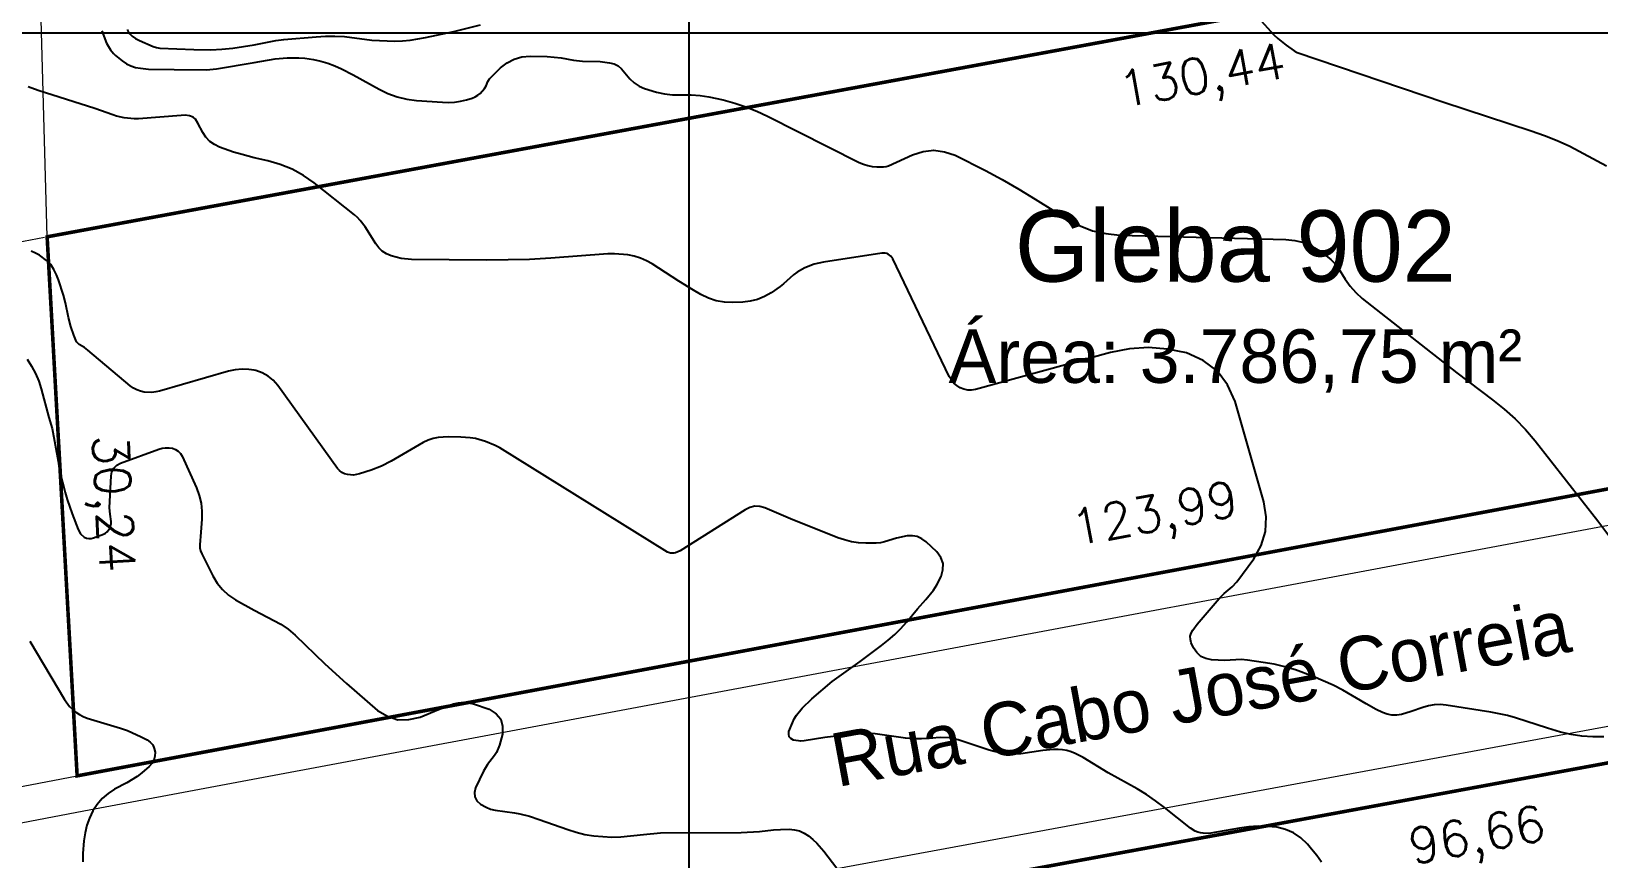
# Model space of a CAD drawing. Header units: metres. Extents: x 509389 to 509735, y 7767634 to 7768027.
# Drawn here: x 509478.2 to 509565.9, y 7767853.7 to 7767900.1 of the extents above; entities that cross this region are included whole.
import ezdxf

# ---------------------------------------------------------------- set-up
doc = ezdxf.new("R2010")
doc.units = ezdxf.units.M
doc.linetypes.add('TRACEJADO', pattern=[2, 1, -1])
for name, color, linetype in [('CANEVA', 252, 'Continuous'), ('CURVAS-INTERMEDIARIAS', 39, 'Continuous'), ('CURVAS-MESTRA', 34, 'Continuous'), ('LIMITE-L', 7, 'Continuous')]:
    doc.layers.add(name, color=color, linetype=linetype)
for name, color, linetype, lineweight in [('K-ALINHAMENTO', 10, 'Continuous', 9), ('P-MEIOFIO', 171, 'Continuous', 9), ('P-URB', 2, 'Continuous', 9), ('textos', 2, 'Continuous', 9)]:
    doc.layers.add(name, color=color, linetype=linetype, lineweight=lineweight)
doc.styles.add('EC_NOMES', font='GOTHIC.TTF')
doc.styles.add('ROMANS', font='romans')
doc.dimstyles.new('COTAS_1.0-S', dxfattribs={"dimtxt": 2, "dimasz": 2, "dimexe": 1.25, "dimexo": 0.625, "dimgap": 1, "dimtad": 0, "dimzin": 0, "dimtxsty": 'ROMANS', "dimblk": 'ARCHTICK', "dimblk1": 'ARCHTICK', "dimblk2": 'ARCHTICK', "dimcen": 2.5, "dimse1": 1, "dimse2": 1, "dimsd1": 1, "dimsd2": 1, "dimclrd": 2, "dimclre": 2, "dimclrt": 2, "dimadec": 0, "dimazin": 0, "dimtfac": 1, "dimtmove": 0, "dimatfit": 3, "dimfxl": 1, "dimarcsym": 0})

# ---------------------------------------------------------------- blocks, each defined once
blk = doc.blocks.new('*D16')
at = {"layer": 'Defpoints', "color": 0}
for p in [(509602.042, 7767884.238), (509602.604, 7767881.24), (509480.738, 7767858.387)]:
    blk.add_point(p, dxfattribs=at)
at = {"layer": 'textos', "color": 2, "insert": (509541.109, 7767872.811), "char_height": 2, "attachment_point": 5, "rotation": 10.62104, "style": 'ROMANS'}
blk.add_mtext('123,99', dxfattribs=at)
blk = doc.blocks.new('_ArchTick')
at = {"color": 0, "linetype": 'ByBlock', "const_width": 0.15}
blk.add_lwpolyline([(-0.5, -0.5), (0.5, 0.5)], dxfattribs=at)
blk = doc.blocks.new('*D17')
at = {"layer": 'Defpoints', "color": 0}
for p in [(509479.058, 7767888.58), (509483.335, 7767858.532), (509480.738, 7767858.387)]:
    blk.add_point(p, dxfattribs=at)
at = {"layer": 'textos', "color": 2, "insert": (509482.495, 7767873.628), "char_height": 2, "attachment_point": 5, "rotation": 273.18485, "style": 'ROMANS'}
blk.add_mtext('30,24', dxfattribs=at)
blk = doc.blocks.new('*D18')
at = {"layer": 'Defpoints', "color": 0}
for p in [(509607.331, 7767912.272), (509607.9, 7767909.194), (509479.058, 7767888.58)]:
    blk.add_point(p, dxfattribs=at)
at = {"layer": 'textos', "color": 2, "insert": (509543.763, 7767897.348), "char_height": 2, "attachment_point": 5, "rotation": 10.46441, "style": 'ROMANS'}
blk.add_mtext('130,44', dxfattribs=at)
blk = doc.blocks.new('*D20')
at = {"layer": 'Defpoints', "color": 0}
for p in [(509606.152, 7767866.444), (509511.098, 7767848.897), (509511.628, 7767846.026)]:
    blk.add_point(p, dxfattribs=at)
at = {"layer": 'textos', "color": 2, "insert": (509559.155, 7767854.8), "char_height": 2, "attachment_point": 5, "rotation": 10.45948, "style": 'ROMANS'}
blk.add_mtext('96,66', dxfattribs=at)

msp = doc.modelspace()

# ---------------------------------------------------------------- linework, layer by layer
at = {"layer": 'CANEVA'}
for p, q in [((509515, 7767634.128), (509515, 7768027.326)), ((509389.048, 7767900), (509735.298, 7767900))]:
    msp.add_line(p, q, dxfattribs=at)
at = {"layer": 'CURVAS-INTERMEDIARIAS'}
for points, elevation in [([(509546.856, 7767900.861), (509547.743, 7767899.89), (509547.958, 7767899.68), (509548.428, 7767899.305), (509548.868, 7767898.998), (509549.051, 7767898.908), (509557.257, 7767896.119), (509562.151, 7767894.522), (509562.882, 7767894.263), (509563.6, 7767893.977), (509564.301, 7767893.649), (509566.355, 7767892.555)], 772), ([(509482.123, 7767900.125), (509482.391, 7767899.418), (509482.601, 7767899.055), (509482.779, 7767898.839), (509482.88, 7767898.743), (509483.265, 7767898.43), (509483.498, 7767898.277), (509483.743, 7767898.152), (509484.005, 7767898.071), (509484.28, 7767898.019), (509484.735, 7767897.975), (509486.169, 7767897.946), (509487.973, 7767897.938), (509488.547, 7767897.991), (509490.644, 7767898.344), (509491.82, 7767898.541), (509492.489, 7767898.599), (509493.157, 7767898.61), (509493.489, 7767898.581), (509493.977, 7767898.507), (509494.381, 7767898.417), (509494.776, 7767898.303), (509495.16, 7767898.154), (509495.536, 7767897.983), (509496.194, 7767897.643), (509497.641, 7767896.855), (509498.141, 7767896.615), (509498.656, 7767896.421), (509499.192, 7767896.297), (509499.741, 7767896.219), (509501.188, 7767896.112), (509501.53, 7767896.106), (509501.871, 7767896.124), (509502.207, 7767896.179), (509502.54, 7767896.259), (509502.856, 7767896.354), (509503.02, 7767896.42), (509503.171, 7767896.504), (509503.304, 7767896.615), (509503.539, 7767896.888), (509503.634, 7767897.036), (509503.734, 7767897.278), (509503.825, 7767897.424), (509504.445, 7767898.042), (509504.812, 7767898.323), (509505.206, 7767898.538), (509505.64, 7767898.652), (509506.1, 7767898.7), (509507.056, 7767898.673), (509507.846, 7767898.595), (509508.531, 7767898.482), (509509.025, 7767898.42), (509510.02, 7767898.399), (509510.551, 7767898.333), (509510.797, 7767898.259), (509511.022, 7767898.152), (509511.214, 7767897.994), (509511.686, 7767897.423), (509511.926, 7767897.2), (509512.204, 7767897.026), (509512.507, 7767896.884), (509513.169, 7767896.675), (509513.614, 7767896.58), (509514.066, 7767896.535), (509515.115, 7767896.523), (509515.616, 7767896.492), (509516.112, 7767896.421), (509516.915, 7767896.249), (509517.552, 7767896.072), (509518.18, 7767895.866), (509518.791, 7767895.616), (509519.393, 7767895.338), (509524.519, 7767892.747), (509524.756, 7767892.646), (509524.999, 7767892.569), (509525.251, 7767892.525), (509525.508, 7767892.504), (509525.88, 7767892.499), (509526.027, 7767892.514), (509526.168, 7767892.559), (509527.503, 7767893.177), (509528.101, 7767893.359), (509528.698, 7767893.434), (509529.293, 7767893.346), (509529.887, 7767893.151), (509531.588, 7767892.297), (509532.534, 7767891.789), (509533.464, 7767891.252), (509534.383, 7767890.696), (509536.209, 7767889.551), (509536.89, 7767889.197), (509537.594, 7767888.921), (509538.334, 7767888.76), (509539.096, 7767888.677), (509548.402, 7767888.436), (509548.922, 7767888.374), (509549.421, 7767888.252), (509549.889, 7767888.041), (509550.337, 7767887.77), (509550.675, 7767887.52), (509550.922, 7767887.313), (509551.149, 7767887.087), (509551.348, 7767886.836), (509551.738, 7767886.214), (509552.016, 7767885.823), (509552.331, 7767885.459), (509552.679, 7767885.128), (509557.983, 7767880.958), (509559.986, 7767879.451), (509560.635, 7767878.933), (509561.254, 7767878.382), (509561.825, 7767877.782), (509562.365, 7767877.149), (509565.876, 7767872.677), (509566.552, 7767871.774)], 773), ([(509483.547, 7767900.197), (509483.599, 7767900.086), (509483.692, 7767899.944), (509483.816, 7767899.827), (509484.01, 7767899.69), (509484.221, 7767899.566), (509484.998, 7767899.241), (509485.184, 7767899.183), (509485.377, 7767899.149), (509487.276, 7767899.067), (509488.231, 7767899.059), (509488.842, 7767899.093), (509489.451, 7767899.151), (509490.644, 7767899.34), (509491.864, 7767899.568), (509492.311, 7767899.634), (509494.121, 7767899.789), (509494.647, 7767899.819), (509495.174, 7767899.821), (509495.7, 7767899.795), (509497.231, 7767899.603), (509497.661, 7767899.566), (509498.525, 7767899.545), (509498.956, 7767899.563), (509499.385, 7767899.599), (509500.237, 7767899.735), (509501.822, 7767900.076), (509503.327, 7767900.458)], 772), ([(509566.209, 7767860.577), (509565.596, 7767860.575), (509564.988, 7767860.612), (509564.386, 7767860.707), (509563.789, 7767860.843), (509563.056, 7767861.052), (509561.265, 7767861.638), (509560.814, 7767861.768), (509559.893, 7767861.958), (509557.381, 7767862.355), (509557.048, 7767862.381), (509556.719, 7767862.373), (509556.394, 7767862.315), (509556.073, 7767862.224), (509555.433, 7767861.998), (509554.887, 7767861.831), (509554.615, 7767861.786), (509554.346, 7767861.781), (509554.083, 7767861.835), (509553.824, 7767861.928), (509553.472, 7767862.105), (509552.908, 7767862.414), (509551.599, 7767863.179), (509551.057, 7767863.463), (509550.502, 7767863.719), (509549.938, 7767863.956), (509548.95, 7767864.319), (509548.356, 7767864.498), (509547.752, 7767864.636), (509547.14, 7767864.746), (509546.269, 7767864.872), (509545.904, 7767864.902), (509544.989, 7767864.858), (509544.248, 7767864.883), (509543.927, 7767864.953), (509543.645, 7767865.081), (509543.422, 7767865.295), (509543.238, 7767865.567), (509543.116, 7767865.84), (509543.067, 7767866.027), (509543.058, 7767866.209), (509543.106, 7767866.385), (509543.194, 7767866.557), (509543.45, 7767866.888), (509544.682, 7767868.313), (509544.952, 7767868.594), (509545.396, 7767868.974), (509545.665, 7767869.252), (509546.619, 7767870.544), (509547.019, 7767871.296), (509547.272, 7767872.074), (509547.303, 7767872.891), (509547.186, 7767873.735), (509545.577, 7767879.351), (509545.141, 7767880.282), (509544.563, 7767881.071), (509543.773, 7767881.648), (509542.842, 7767882.083), (509541.779, 7767882.293), (509540.715, 7767882.386), (509539.65, 7767882.303), (509538.585, 7767882.103), (509531.034, 7767880.021), (509530.813, 7767879.988), (509530.596, 7767879.987), (509530.385, 7767880.037), (509530.178, 7767880.119), (509529.99, 7767880.246), (509529.822, 7767880.391), (509529.685, 7767880.566), (509529.568, 7767880.76), (509526.401, 7767887.348), (509526.297, 7767887.499), (509526.151, 7767887.609), (509526.065, 7767887.644), (509525.978, 7767887.668), (509525.795, 7767887.669), (509522.518, 7767887.155), (509522.003, 7767887.039), (509521.483, 7767886.845), (509521.049, 7767886.603), (509520.851, 7767886.453), (509520.291, 7767885.951), (509520.094, 7767885.797), (509519.59, 7767885.444), (509519.22, 7767885.234), (509518.835, 7767885.069), (509518.428, 7767884.971), (509518.006, 7767884.917), (509517.455, 7767884.894), (509516.982, 7767884.915), (509516.523, 7767884.988), (509516.083, 7767885.139), (509515.655, 7767885.341), (509515.24, 7767885.588), (509514.418, 7767886.095), (509512.934, 7767887.057), (509512.611, 7767887.237), (509512.277, 7767887.387), (509511.926, 7767887.491), (509511.563, 7767887.564), (509510.82, 7767887.622), (509510.447, 7767887.618), (509507.25, 7767887.377), (509506.059, 7767887.315), (509504.866, 7767887.286), (509503.673, 7767887.28), (509499.452, 7767887.318), (509498.876, 7767887.368), (509498.314, 7767887.505), (509498.057, 7767887.621), (509497.824, 7767887.768), (509497.627, 7767887.96), (509497.454, 7767888.183), (509496.861, 7767889.139), (509496.591, 7767889.498), (509496.433, 7767889.657), (509496.264, 7767889.807), (509494.017, 7767891.604), (509493.416, 7767892.019), (509492.786, 7767892.374), (509492.113, 7767892.637), (509491.411, 7767892.84), (509490.644, 7767893.011), (509489.972, 7767893.183), (509489.494, 7767893.33), (509488.709, 7767893.603), (509488.42, 7767893.747), (509488.162, 7767893.925), (509487.95, 7767894.157), (509487.77, 7767894.425), (509487.5, 7767894.94), (509487.357, 7767895.16), (509487.235, 7767895.275), (509487.021, 7767895.352), (509486.789, 7767895.385), (509486.555, 7767895.383), (509484.177, 7767895.196), (509483.927, 7767895.196), (509483.362, 7767895.251), (509482.942, 7767895.339), (509482.736, 7767895.403), (509481.721, 7767895.767), (509478.554, 7767896.77), (509478.001, 7767896.978)], 774), ([(509477.935, 7767881.718), (509478.191, 7767881.331), (509478.413, 7767880.928), (509478.587, 7767880.501), (509478.728, 7767880.059), (509479.153, 7767878.466), (509479.349, 7767877.845), (509479.676, 7767876.008), (509479.755, 7767875.482), (509480.068, 7767874.262), (509480.187, 7767873.86), (509480.458, 7767873.065), (509480.787, 7767872.178), (509480.925, 7767871.939), (509481.134, 7767871.759), (509481.26, 7767871.705), (509481.388, 7767871.676), (509481.519, 7767871.682), (509481.652, 7767871.712), (509482.214, 7767871.923), (509482.328, 7767871.982), (509482.428, 7767872.055), (509482.575, 7767872.259), (509482.644, 7767872.506), (509482.647, 7767872.633), (509482.586, 7767873.043), (509482.559, 7767873.407), (509482.638, 7767875.189), (509482.684, 7767875.418), (509482.798, 7767875.622), (509482.879, 7767875.71), (509482.967, 7767875.786), (509483.175, 7767875.897), (509485.317, 7767876.682), (509485.504, 7767876.733), (509485.692, 7767876.763), (509485.883, 7767876.76), (509486.075, 7767876.737), (509486.249, 7767876.672), (509486.401, 7767876.581), (509486.522, 7767876.451), (509486.622, 7767876.294), (509487.412, 7767874.52), (509487.564, 7767874.096), (509487.674, 7767873.664), (509487.72, 7767873.221), (509487.723, 7767872.77), (509487.672, 7767872.035), (509487.6, 7767871.326), (509487.611, 7767871.155), (509487.653, 7767870.989), (509487.717, 7767870.826), (509488.339, 7767869.582), (509488.585, 7767869.182), (509488.871, 7767868.82), (509489.216, 7767868.512), (509489.6, 7767868.242), (509490.644, 7767867.66), (509492.142, 7767866.878), (509492.559, 7767866.599), (509492.943, 7767866.275), (509494.608, 7767864.668), (509495.828, 7767863.553), (509497.562, 7767862.053), (509498.119, 7767861.723), (509498.697, 7767861.529), (509499.307, 7767861.537), (509499.939, 7767861.679), (509500.969, 7767862.109), (509501.805, 7767862.421), (509502.087, 7767862.487), (509502.368, 7767862.515), (509502.649, 7767862.487), (509502.931, 7767862.421), (509503.812, 7767862.118), (509504.189, 7767861.871), (509504.456, 7767861.566), (509504.558, 7767861.174), (509504.55, 7767860.723), (509504.38, 7767860.101), (509504.22, 7767859.705), (509504.104, 7767859.527), (509503.704, 7767859.018), (509503.488, 7767858.643), (509503.041, 7767857.725), (509502.984, 7767857.458), (509502.999, 7767857.212), (509503.12, 7767856.998), (509503.312, 7767856.804), (509503.639, 7767856.628), (509503.886, 7767856.529), (509504.144, 7767856.466), (509505.219, 7767856.322), (509505.514, 7767856.263), (509506.069, 7767856.122), (509506.614, 7767855.946), (509508.202, 7767855.377), (509508.683, 7767855.228), (509509.171, 7767855.109), (509509.667, 7767855.033), (509510.169, 7767854.987), (509510.674, 7767854.963), (509511.181, 7767854.964), (509512.44, 7767855.109), (509513.39, 7767855.19), (509517.924, 7767855.217), (509518.939, 7767855.265), (509519.727, 7767855.36), (509520.122, 7767855.391), (509520.609, 7767855.396), (509520.903, 7767855.367), (509521.183, 7767855.3), (509521.445, 7767855.179), (509521.693, 7767855.021), (509521.924, 7767854.824), (509522.143, 7767854.617), (509522.541, 7767854.162), (509523.816, 7767852.503)], 776), ([(509478.087, 7767865.924), (509480.028, 7767862.665), (509480.312, 7767862.28), (509480.482, 7767862.114), (509480.667, 7767861.96), (509480.869, 7767861.828), (509481.078, 7767861.712), (509481.299, 7767861.618), (509483.16, 7767861.068), (509483.557, 7767860.925), (509484.325, 7767860.577), (509484.65, 7767860.409), (509484.829, 7767860.276), (509484.971, 7767860.119), (509485.058, 7767859.926), (509485.108, 7767859.709), (509485.09, 7767859.483), (509485.035, 7767859.272), (509484.925, 7767859.084), (509484.778, 7767858.912), (509484.363, 7767858.561), (509484.091, 7767858.357), (509483.513, 7767858), (509482.838, 7767857.635), (509482.473, 7767857.395), (509482.144, 7767857.119), (509481.867, 7767856.791), (509481.626, 7767856.427), (509481.438, 7767856.027), (509481.286, 7767855.617), (509481.184, 7767855.191), (509481.116, 7767854.754), (509481.051, 7767854.04), (509481.065, 7767853.579)], 777)]:
    msp.add_lwpolyline(points, dxfattribs=dict(at, elevation=elevation))
at = {"layer": 'CURVAS-MESTRA', "elevation": 775}
msp.add_lwpolyline([(509550.407, 7767853.552), (509550.139, 7767853.927), (509549.853, 7767854.29), (509549.621, 7767854.565), (509549.251, 7767854.914), (509548.847, 7767855.199), (509548.389, 7767855.388), (509547.896, 7767855.512), (509547.375, 7767855.558), (509546.854, 7767855.57), (509546.334, 7767855.534), (509545.814, 7767855.465), (509544.097, 7767855.163), (509543.786, 7767855.169), (509543.631, 7767855.194), (509543.481, 7767855.238), (509543.337, 7767855.295), (509543.074, 7767855.459), (509541.614, 7767856.62), (509541.119, 7767856.992), (509540.611, 7767857.344), (509540.084, 7767857.668), (509538.455, 7767858.566), (509537.071, 7767859.413), (509536.621, 7767859.637), (509536.387, 7767859.733), (509536.148, 7767859.805), (509535.906, 7767859.854), (509535.659, 7767859.871), (509535.41, 7767859.866), (509534.805, 7767859.802), (509533.571, 7767859.626), (509533.273, 7767859.608), (509532.676, 7767859.643), (509532.085, 7767859.751), (509531.795, 7767859.828), (509530.069, 7767860.409), (509529.586, 7767860.511), (509529.094, 7767860.538), (509528.014, 7767860.466), (509527.567, 7767860.457), (509527.122, 7767860.492), (509525.421, 7767860.748), (509525.001, 7767860.776), (509524.581, 7767860.766), (509524.16, 7767860.732), (509522.604, 7767860.529), (509521.451, 7767860.341), (509521.247, 7767860.333), (509520.841, 7767860.389), (509520.701, 7767860.472), (509520.605, 7767860.577), (509520.576, 7767860.717), (509520.591, 7767860.878), (509520.782, 7767861.356), (509520.888, 7767861.582), (509521.011, 7767861.796), (509521.323, 7767862.182), (509521.871, 7767862.7), (509523.018, 7767863.666), (509523.527, 7767864.051), (509524.572, 7767864.785), (509525.773, 7767865.682), (509526.149, 7767865.984), (509526.509, 7767866.303), (509526.846, 7767866.646), (509527.167, 7767867.005), (509527.794, 7767867.741), (509528.259, 7767868.257), (509528.69, 7767868.794), (509528.872, 7767869.086), (509529.117, 7767869.551), (509529.214, 7767869.926), (509529.219, 7767870.285), (509529.088, 7767870.618), (509528.866, 7767870.936), (509528.264, 7767871.502), (509528.027, 7767871.668), (509527.776, 7767871.785), (509527.502, 7767871.829), (509527.213, 7767871.823), (509526.613, 7767871.704), (509525.936, 7767871.498), (509525.708, 7767871.447), (509525.475, 7767871.421), (509524.897, 7767871.417), (509524.492, 7767871.445), (509524.094, 7767871.501), (509523.703, 7767871.6), (509523.318, 7767871.728), (509520.672, 7767872.777), (509519.241, 7767873.402), (509518.964, 7767873.482), (509518.675, 7767873.486), (509518.392, 7767873.419), (509518.13, 7767873.291), (509514.494, 7767870.997), (509514.237, 7767870.88), (509514.145, 7767870.855), (509513.965, 7767870.852), (509513.796, 7767870.916), (509504.405, 7767876.754), (509504.144, 7767876.89), (509503.602, 7767877.118), (509503.037, 7767877.275), (509502.748, 7767877.321), (509502.215, 7767877.364), (509501.512, 7767877.374), (509500.959, 7767877.342), (509500.667, 7767877.285), (509500.384, 7767877.188), (509500.113, 7767877.062), (509498.324, 7767876.01), (509497.775, 7767875.74), (509497.204, 7767875.518), (509496.543, 7767875.302), (509496.208, 7767875.238), (509495.867, 7767875.259), (509495.707, 7767875.309), (509495.56, 7767875.38), (509495.433, 7767875.483), (509495.319, 7767875.606), (509491.97, 7767880.257), (509491.714, 7767880.542), (509491.428, 7767880.783), (509491.097, 7767880.958), (509490.737, 7767881.089), (509490.644, 7767881.104), (509490.352, 7767881.151), (509489.969, 7767881.174), (509489.586, 7767881.136), (509489.205, 7767881.058), (509485.358, 7767879.939), (509485.144, 7767879.89), (509484.928, 7767879.861), (509484.49, 7767879.879), (509484.278, 7767879.93), (509484.075, 7767880.003), (509483.888, 7767880.108), (509483.71, 7767880.234), (509481.342, 7767882.239), (509481.155, 7767882.377), (509480.855, 7767882.547), (509480.771, 7767882.618), (509480.705, 7767882.705), (509480.546, 7767883.066), (509480.378, 7767883.553), (509480.259, 7767884.054), (509480.093, 7767884.878), (509479.983, 7767885.316), (509479.698, 7767886.173), (509479.591, 7767886.452), (509479.441, 7767886.752), (509479.258, 7767887.025), (509479.026, 7767887.258), (509478.637, 7767887.543), (509478.402, 7767887.669), (509478.159, 7767887.773)], dxfattribs=at)
at = {"layer": 'K-ALINHAMENTO'}
for points in [[(509479.058, 7767888.58), (509478.213, 7767918.984), (509477.57, 7767934.13), (509477.273, 7767939.164)], [(509478.213, 7767918.984), (509459.548, 7767915.431), (509447.76, 7767913.187), (509424.183, 7767908.7), (509426.427, 7767896.911), (509428.671, 7767885.123), (509430.915, 7767873.334), (509433.159, 7767861.546), (509435.402, 7767849.758), (509458.979, 7767854.245), (509470.767, 7767856.489), (509480.738, 7767858.387)]]:
    msp.add_lwpolyline(points, dxfattribs=at)
at = {"layer": 'LIMITE-L', "const_width": 0.2}
for points in [[(509602.604, 7767881.24), (509480.738, 7767858.387), (509479.058, 7767888.58), (509607.331, 7767912.272)], [(509482.589, 7767818.74), (509511.541, 7767823.9), (509511.098, 7767848.897), (509606.152, 7767866.444), (509605.403, 7767805.225), (509608.785, 7767790.6), (509610.743, 7767755.389), (509484.139, 7767772.843)]]:
    msp.add_lwpolyline(points, close=True, dxfattribs=at)
at = {"layer": 'P-MEIOFIO'}
for points in [[(509477.839, 7767920.948), (509459.174, 7767917.396), (509447.386, 7767915.152), (509423.318, 7767910.571, 0.414214), (509422.125, 7767908.817), (509424.462, 7767896.537), (509426.706, 7767884.749), (509428.95, 7767872.96), (509431.194, 7767861.172), (509433.531, 7767848.893, 0.414214), (509435.285, 7767847.7), (509459.353, 7767852.281), (509471.141, 7767854.524), (509481.112, 7767856.422), (509603.035, 7767879.286), (509674.759, 7767892.736, 0.41501), (509675.956, 7767894.491), (509664.55, 7767954.416, 0.414214), (509662.796, 7767955.609), (509612.308, 7767945.999)], [(509690.26, 7767819.341), (509687.642, 7767833.094), (509685.399, 7767844.883), (509683.155, 7767856.671), (509680.911, 7767868.459), (509678.574, 7767880.739, 0.414214), (509676.82, 7767881.932), (509646.858, 7767876.229), (509635.069, 7767873.985), (509623.281, 7767871.741), (509605.778, 7767868.409), (509510.724, 7767850.861), (509481.254, 7767845.252), (509461.41, 7767841.475), (509437.342, 7767836.894, 0.414214), (509436.149, 7767835.14), (509438.486, 7767822.86), (509440.73, 7767811.072), (509442.974, 7767799.283), (509445.218, 7767787.495), (509447.555, 7767775.215, 0.414214), (509449.309, 7767774.022), (509473.377, 7767778.603), (509484.183, 7767780.66)]]:
    msp.add_lwpolyline(points, format="xyb", dxfattribs=at)
at = {"layer": 'P-URB', "linetype": 'TRACEJADO', "ltscale": 2, "transparency": 33554687}
msp.add_lwpolyline([(509458.676, 7767884.726), (509465.158, 7767885.96), (509479.058, 7767888.58)], dxfattribs=at)

# ---------------------------------------------------------------- texts
at = {"layer": 'textos', "style": 'EC_NOMES'}
msp.add_text('Rua Cabo José Correia', height=3, rotation=10.46047, dxfattribs=at).set_placement((509523.288, 7767857.753))
at = {"layer": 'textos', "insert": (509545.584, 7767884.954), "char_height": 3, "width": 56.77306, "attachment_point": 5, "style": 'EC_NOMES'}
msp.add_mtext('\\C6;{\\H1.3333333333x;Gleba 902}\\P\\C4;Área: 3.786,75 m²', dxfattribs=at)

# ---------------------------------------------------------------- dimensions: what is measured, and where the dimension line sits
at = {"layer": 'textos'}
for p1, p2, distance, picture, middle in [((509479.058, 7767888.58), (509607.331, 7767912.272), -3.13, '*D18', (509543.763, 7767897.348)), ((509479.058, 7767888.58), (509480.738, 7767858.387), 2.6, '*D17', (509482.495, 7767873.628)), ((509480.738, 7767858.387), (509602.604, 7767881.24), 3.05, '*D16', (509541.109, 7767872.811)), ((509606.152, 7767866.444), (509511.098, 7767848.897), 2.919, '*D20', (509559.155, 7767854.8))]:
    dim = msp.add_aligned_dim(p1=p1, p2=p2, distance=distance, dimstyle='COTAS_1.0-S', dxfattribs=at)
    dim.commit()
    dim.dimension.update_dxf_attribs({"geometry": picture, "text_midpoint": middle})

doc.saveas('drawing.dxf')
